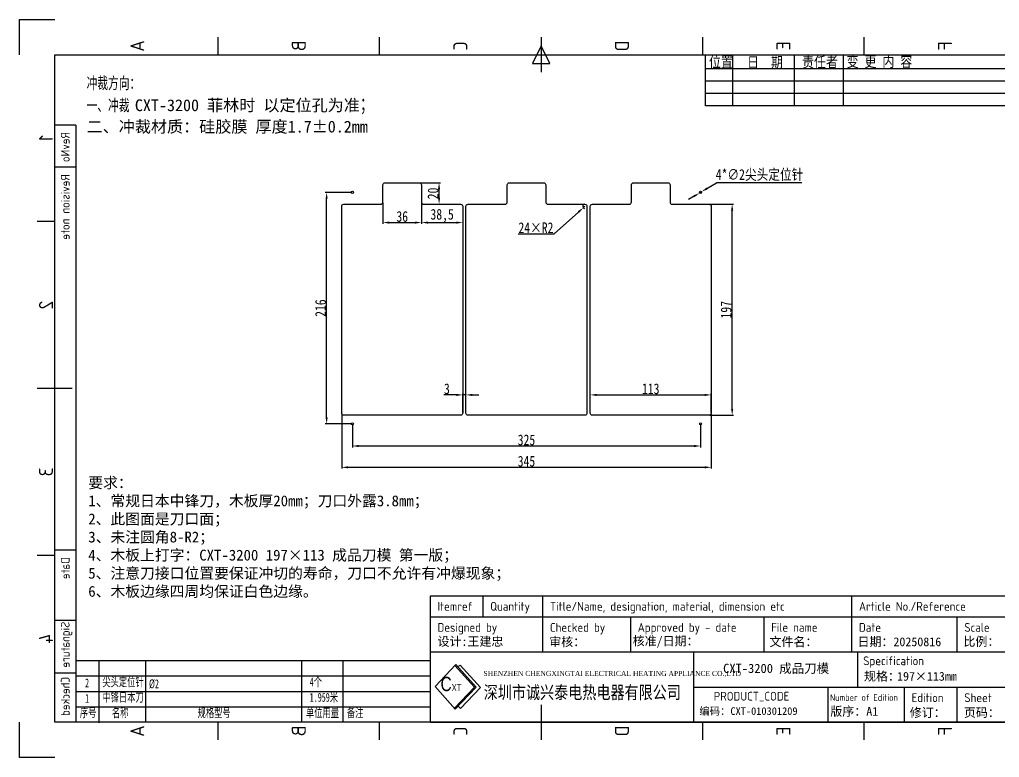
# Model space of a CAD drawing. Header units: millimetres. Extents: x 5689 to 14937, y -1241 to 772.
# Drawn here: x 13555 to 14469, y -1004 to -315 of the extents above; entities that cross this region are included whole.
import ezdxf
from ezdxf.enums import TextEntityAlignment as Align

# ---------------------------------------------------------------- set-up
doc = ezdxf.new("R2010")
doc.units = ezdxf.units.MM
doc.header["$LTSCALE"] = 3
for name, color, linetype in [('FRAME 025', 7, 'Continuous'), ('FRAME 050', 6, 'Continuous'), ('FRAME 070', 5, 'Continuous'), ('FRAME 200', 8, 'Continuous'), ('标注', 3, 'Continuous'), ('标注线', 7, 'Continuous')]:
    doc.layers.add(name, color=color, linetype=linetype)
doc.styles.add('ISO Proportional', font='isocp.shx')
doc.styles.get("Standard").update_dxf_attribs({"font": 'simsun.ttc', "width": 0.8})
doc.styles.add('机械', font='', dxfattribs={"width": 0.667, "height": 16})
doc.styles.add('标准', font='', dxfattribs={"width": 0.667})
doc.styles.add('标注', font='', dxfattribs={"height": 12})
doc.styles.get('机械').set_extended_font_data('SimSun')
doc.styles.get('标准').set_extended_font_data('宋体')
doc.styles.get('标注').set_extended_font_data('SimSun')
doc.dimstyles.new('ISO-25', dxfattribs={"dimtxt": 10, "dimasz": 6, "dimexe": 1.25, "dimexo": 0.625, "dimtad": 1, "dimtoh": 1, "dimdec": 4, "dimtxsty": 'Standard', "dimcen": 2.5, "dimclrd": 256, "dimclre": 256, "dimclrt": 256, "dimadec": 0, "dimazin": 0, "dimtfac": 1, "dimtmove": 0, "dimatfit": 3, "dimfxl": 1, "dimarcsym": 0})

# ---------------------------------------------------------------- blocks, each defined once
blk = doc.blocks.new('*D40')
at = {"layer": 'Defpoints', "color": 0}
for p in [(13865.33, -692.28), (14190.33, -692.28), (14190.33, -712.95)]:
    blk.add_point(p, dxfattribs=at)
at = {"layer": '标注', "lineweight": -2}
for p, q in [((13865.33, -692.9), (13865.33, -714.2)), ((14190.33, -692.9), (14190.33, -714.2)), ((13871.33, -712.95), (14184.33, -712.95))]:
    blk.add_line(p, q, dxfattribs=at)
at = {"layer": '标注'}
for points in [[(13871.33, -711.95), (13871.33, -713.95), (13865.33, -712.95)], [(14184.33, -713.95), (14184.33, -711.95), (14190.33, -712.95)]]:
    blk.add_solid(points, dxfattribs=at)
at = {"layer": '标注', "insert": (14027.83, -707.33), "char_height": 10, "attachment_point": 5}
blk.add_mtext('325', dxfattribs=at)
blk = doc.blocks.new('*D41')
at = {"layer": 'Defpoints', "color": 0}
for p in [(13855.33, -682.28), (14200.33, -682.28), (14200.33, -732.85)]:
    blk.add_point(p, dxfattribs=at)
at = {"layer": '标注', "lineweight": -2}
for p, q in [((13855.33, -682.9), (13855.33, -734.1)), ((14200.33, -682.9), (14200.33, -734.1)), ((13861.33, -732.85), (14194.33, -732.85))]:
    blk.add_line(p, q, dxfattribs=at)
at = {"layer": '标注'}
for points in [[(13861.33, -731.85), (13861.33, -733.85), (13855.33, -732.85)], [(14194.33, -733.85), (14194.33, -731.85), (14200.33, -732.85)]]:
    blk.add_solid(points, dxfattribs=at)
at = {"layer": '标注', "insert": (14027.83, -727.22), "char_height": 10, "attachment_point": 5}
blk.add_mtext('345', dxfattribs=at)
blk = doc.blocks.new('*D42')
at = {"layer": 'Defpoints', "color": 0}
for p in [(14200.33, -665.28), (14087.33, -682.28), (14200.33, -682.28)]:
    blk.add_point(p, dxfattribs=at)
at = {"layer": '标注', "lineweight": -2}
for p, q in [((14087.33, -681.65), (14087.33, -664.03)), ((14093.33, -665.28), (14194.33, -665.28)), ((14200.33, -681.65), (14200.33, -664.03))]:
    blk.add_line(p, q, dxfattribs=at)
at = {"layer": '标注'}
for points in [[(14093.33, -664.28), (14093.33, -666.28), (14087.33, -665.28)], [(14194.33, -666.28), (14194.33, -664.28), (14200.33, -665.28)]]:
    blk.add_solid(points, dxfattribs=at)
at = {"layer": '标注', "insert": (14143.83, -659.65), "char_height": 10, "attachment_point": 5}
blk.add_mtext('113', dxfattribs=at)
blk = doc.blocks.new('*D43')
at = {"layer": 'Defpoints', "color": 0}
for p in [(13968.33, -665.28), (13968.33, -682.28), (13971.33, -682.28)]:
    blk.add_point(p, dxfattribs=at)
at = {"layer": '标注', "lineweight": -2}
for p, q in [((13962.33, -665.28), (13950.74, -665.28)), ((13968.33, -681.65), (13968.33, -664.03)), ((13971.33, -665.28), (13968.33, -665.28)), ((13971.33, -681.65), (13971.33, -664.03)), ((13977.33, -665.28), (13983.33, -665.28))]:
    blk.add_line(p, q, dxfattribs=at)
at = {"layer": '标注'}
for points in [[(13962.33, -666.28), (13962.33, -664.28), (13968.33, -665.28)], [(13977.33, -664.28), (13977.33, -666.28), (13971.33, -665.28)]]:
    blk.add_solid(points, dxfattribs=at)
at = {"layer": '标注', "insert": (13953.54, -659.65), "char_height": 10, "attachment_point": 5}
blk.add_mtext('3', dxfattribs=at)
blk = doc.blocks.new('*D44')
at = {"layer": 'Defpoints', "color": 0}
for p in [(14198.33, -487.28), (14219.85, -487.28), (14198.33, -684.28)]:
    blk.add_point(p, dxfattribs=at)
at = {"layer": '标注', "lineweight": -2}
for p, q in [((14198.95, -487.28), (14221.1, -487.28)), ((14219.85, -678.28), (14219.85, -493.28)), ((14198.95, -684.28), (14221.1, -684.28))]:
    blk.add_line(p, q, dxfattribs=at)
at = {"layer": '标注'}
for points in [[(14220.85, -493.28), (14218.85, -493.28), (14219.85, -487.28)], [(14218.85, -678.28), (14220.85, -678.28), (14219.85, -684.28)]]:
    blk.add_solid(points, dxfattribs=at)
at = {"layer": '标注', "insert": (14214.22, -585.78), "char_height": 10, "attachment_point": 5, "rotation": 90}
blk.add_mtext('197', dxfattribs=at)
blk = doc.blocks.new('*D45')
at = {"layer": 'Defpoints', "color": 0}
for p in [(14080.84, -490.62), (14082.33, -489.28)]:
    blk.add_point(p, dxfattribs=at)
at = {"layer": '标注', "lineweight": -2}
for p, q in [((14082.33, -489.28), (14080.84, -490.62)), ((14076.37, -494.62), (14053.8, -514.86)), ((14020.14, -514.86), (14053.8, -514.86))]:
    blk.add_line(p, q, dxfattribs=at)
blk.add_arc((14082.33, -489.28), 2, 107.9786, 258.29876, dxfattribs=at)
at = {"layer": '标注'}
blk.add_solid([(14077.04, -495.36), (14075.71, -493.88), (14080.84, -490.62)], dxfattribs=at)
at = {"layer": '标注', "insert": (14036.66, -509.24), "char_height": 10, "attachment_point": 5}
blk.add_mtext('24×R2', dxfattribs=at)
blk = doc.blocks.new('*D46')
at = {"layer": 'Defpoints', "color": 0}
for p in [(13893.83, -485.28), (13929.83, -485.28), (13929.83, -504.47)]:
    blk.add_point(p, dxfattribs=at)
at = {"layer": '标注', "lineweight": -2}
for p, q in [((13893.83, -485.9), (13893.83, -505.72)), ((13929.83, -485.9), (13929.83, -505.72)), ((13899.83, -504.47), (13923.83, -504.47))]:
    blk.add_line(p, q, dxfattribs=at)
at = {"layer": '标注'}
for points in [[(13899.83, -503.47), (13899.83, -505.47), (13893.83, -504.47)], [(13923.83, -505.47), (13923.83, -503.47), (13929.83, -504.47)]]:
    blk.add_solid(points, dxfattribs=at)
at = {"layer": '标注', "insert": (13911.83, -498.84), "char_height": 10, "attachment_point": 5}
blk.add_mtext('36', dxfattribs=at)
blk = doc.blocks.new('*D47')
at = {"layer": 'Defpoints', "color": 0}
for p in [(13929.83, -485.28), (13968.33, -489.28), (13968.33, -504.47)]:
    blk.add_point(p, dxfattribs=at)
at = {"layer": '标注', "lineweight": -2}
for p, q in [((13929.83, -485.9), (13929.83, -505.72)), ((13968.33, -489.9), (13968.33, -505.72)), ((13935.83, -504.47), (13962.33, -504.47))]:
    blk.add_line(p, q, dxfattribs=at)
at = {"layer": '标注'}
for points in [[(13935.83, -503.47), (13935.83, -505.47), (13929.83, -504.47)], [(13962.33, -505.47), (13962.33, -503.47), (13968.33, -504.47)]]:
    blk.add_solid(points, dxfattribs=at)
at = {"layer": '标注', "insert": (13949.08, -498.01), "char_height": 10, "attachment_point": 5}
blk.add_mtext('38,5', dxfattribs=at)
blk = doc.blocks.new('*D48')
at = {"layer": 'Defpoints', "color": 0}
for p in [(13927.83, -467.28), (13946.24, -467.28), (13931.83, -487.28)]:
    blk.add_point(p, dxfattribs=at)
at = {"layer": '标注', "lineweight": -2}
for p, q in [((13928.45, -467.28), (13947.49, -467.28)), ((13946.24, -481.28), (13946.24, -473.28)), ((13932.45, -487.28), (13947.49, -487.28))]:
    blk.add_line(p, q, dxfattribs=at)
at = {"layer": '标注'}
for points in [[(13947.24, -473.28), (13945.24, -473.28), (13946.24, -467.28)], [(13945.24, -481.28), (13947.24, -481.28), (13946.24, -487.28)]]:
    blk.add_solid(points, dxfattribs=at)
at = {"layer": '标注', "insert": (13940.62, -477.28), "char_height": 10, "attachment_point": 5, "rotation": 90}
blk.add_mtext('20', dxfattribs=at)
blk = doc.blocks.new('*D49')
at = {"layer": 'Defpoints', "color": 0}
for p in [(14189.47, -476.8), (14191.19, -475.76)]:
    blk.add_point(p, dxfattribs=at)
at = {"layer": '标注', "lineweight": -2}
for p, q in [((14196.33, -472.67), (14205.2, -467.34)), ((14285.02, -467.34), (14205.2, -467.34)), ((14184.33, -479.89), (14179.19, -482.98)), ((14189.47, -476.8), (14191.19, -475.76))]:
    blk.add_line(p, q, dxfattribs=at)
at = {"layer": '标注'}
for points in [[(14195.81, -471.82), (14196.84, -473.53), (14191.19, -475.76)], [(14184.84, -480.74), (14183.81, -479.03), (14189.47, -476.8)]]:
    blk.add_solid(points, dxfattribs=at)
at = {"layer": '标注', "insert": (14245.43, -460.15), "char_height": 10, "attachment_point": 5}
blk.add_mtext('4*∅2尖头定位针', dxfattribs=at)
blk = doc.blocks.new('*D50')
at = {"layer": 'Defpoints', "color": 0}
for p in [(13841.28, -476.28), (13865.33, -476.28), (13865.33, -692.28)]:
    blk.add_point(p, dxfattribs=at)
at = {"layer": '标注', "lineweight": -2}
for p, q in [((13864.7, -476.28), (13840.03, -476.28)), ((13841.28, -686.28), (13841.28, -482.28)), ((13864.7, -692.28), (13840.03, -692.28))]:
    blk.add_line(p, q, dxfattribs=at)
at = {"layer": '标注'}
for points in [[(13842.28, -482.28), (13840.28, -482.28), (13841.28, -476.28)], [(13840.28, -686.28), (13842.28, -686.28), (13841.28, -692.28)]]:
    blk.add_solid(points, dxfattribs=at)
at = {"layer": '标注', "insert": (13835.65, -584.28), "char_height": 10, "attachment_point": 5, "rotation": 90}
blk.add_mtext('216', dxfattribs=at)

msp = doc.modelspace()

# ---------------------------------------------------------------- linework, layer by layer
at = {"lineweight": 9}
for p, q in [((13961.91445, -916.99637), (13942.47887, -937.27665)), ((13979.18997, -937.88465), (13961.05174, -917.89657)), ((13980.93335, -937.95494), (13961.91445, -916.99637)), ((13963.85505, -919.1349), (13965.89557, -917.44589)), ((13984.96476, -938.45987), (13965.89557, -917.44589)), ((13942.47887, -937.27665), (13961.39143, -958.44789)), ((13960.51576, -957.46765), (13979.18997, -937.88465)), ((13961.39143, -958.44789), (13980.93335, -937.95494)), ((13966.34359, -957.98725), (13984.96476, -938.45987)), ((13963.93561, -955.7799), (13966.34359, -957.98725))]:
    msp.add_line(p, q, dxfattribs=at)
for points in [[(13857.32971, -487.27996), (13891.82971, -487.27996, 0.414213562), (13893.82971, -485.27996), (13893.82971, -469.27996, -0.414213562), (13895.82971, -467.27996), (13927.82971, -467.27996, -0.414213562), (13929.82971, -469.27996), (13929.82971, -485.27996, 0.414213562), (13931.82971, -487.27996), (13966.32971, -487.27996, -0.414213562), (13968.32971, -489.27996), (13968.32971, -682.27996, -0.414213562), (13966.32971, -684.27996), (13857.32971, -684.27996, -0.414213562), (13855.32971, -682.27996), (13855.32971, -489.27996, -0.414213562)], [(13973.32971, -487.27996), (14007.82971, -487.27996, 0.414213562), (14009.82971, -485.27996), (14009.82971, -469.27996, -0.414213562), (14011.82971, -467.27996), (14043.82971, -467.27996, -0.414213562), (14045.82971, -469.27996), (14045.82971, -485.27996, 0.414213562), (14047.82971, -487.27996), (14082.32971, -487.27996, -0.414213562), (14084.32971, -489.27996), (14084.32971, -682.27996, -0.414213562), (14082.32971, -684.27996), (13973.32971, -684.27996, -0.414213562), (13971.32971, -682.27996), (13971.32971, -489.27996, -0.414213562)], [(14089.32971, -487.27996), (14123.82971, -487.27996, 0.414213562), (14125.82971, -485.27996), (14125.82971, -469.27996, -0.414213562), (14127.82971, -467.27996), (14159.82971, -467.27996, -0.414213562), (14161.82971, -469.27996), (14161.82971, -485.27996, 0.414213562), (14163.82971, -487.27996), (14198.32971, -487.27996, -0.414213562), (14200.32971, -489.27996), (14200.32971, -682.27996, -0.414213562), (14198.32971, -684.27996), (14089.32971, -684.27996, -0.414213562), (14087.32971, -682.27996), (14087.32971, -489.27996, -0.414213562)]]:
    msp.add_lwpolyline(points, format="xyb", close=True)
for centre in [(13865.32971, -476.27996), (14190.32971, -476.27996), (13865.32971, -692.27996), (14190.32971, -692.27996)]:
    msp.add_circle(centre, 1)
at = {"layer": 'FRAME 050'}
for p, q in [((13739.88875, -347.83284), (13739.88875, -331.44021)), ((13890.70096, -347.83284), (13890.70096, -331.44021)), ((14041.51317, -331.44021), (14041.51317, -364.22547)), ((14192.32539, -347.83284), (14192.32539, -331.44021)), ((14343.1376, -347.83284), (14343.1376, -331.44021)), ((14041.51317, -339.63652), (14033.31686, -356.02915)), ((14049.70949, -356.02915), (14041.51317, -339.63652)), ((14033.31686, -356.02915), (14049.70949, -356.02915)), ((13587.43727, -503.56284), (13571.04464, -503.56284)), ((13603.8299, -659.29284), (13571.04464, -659.29284)), ((13587.43727, -815.02285), (13571.04464, -815.02285)), ((14041.51317, -954.36022), (14041.51317, -987.14548)), ((13739.88875, -987.14548), (13739.88875, -970.75285)), ((13890.70096, -987.14548), (13890.70096, -970.75285)), ((14192.32539, -987.14548), (14192.32539, -970.75285)), ((14343.1376, -987.14548), (14343.1376, -970.75285))]:
    msp.add_line(p, q, dxfattribs=at)
at = {"layer": 'FRAME 070'}
for p, q in [((13587.43727, -970.75285), (13587.43727, -347.83284)), ((13587.43727, -347.83284), (14495.58908, -347.83284)), ((14194.87628, -395.51138), (14194.87628, -347.83284)), ((14220.51801, -395.51138), (14220.51801, -347.83284)), ((14278.14052, -395.51138), (14278.14052, -347.83284)), ((14323.7909, -395.51138), (14323.7909, -347.83284)), ((14495.58908, -361.07273), (14194.87628, -361.07273)), ((14495.58908, -372.55228), (14194.87628, -372.55228)), ((14495.58908, -384.03183), (14194.87628, -384.03183)), ((14495.58908, -395.51138), (14194.87628, -395.51138)), ((13607.10843, -413.40337), (13587.43727, -413.40337)), ((13607.10843, -413.40337), (13607.10843, -970.75285)), ((13607.10843, -452.74568), (13587.43727, -452.74568)), ((13607.10843, -810.10506), (13587.43727, -810.10506)), ((13938.23959, -970.75285), (13938.23959, -852.7259)), ((13938.23959, -852.7259), (14495.58908, -852.7259)), ((13987.41749, -872.39706), (13987.41749, -852.7259)), ((14043.15244, -872.39706), (14043.15244, -852.7259)), ((14331.66276, -872.39706), (14331.66276, -852.7259)), ((13607.10843, -875.67559), (13587.43727, -875.67559)), ((13938.23959, -872.39706), (14495.58908, -872.39706)), ((14043.15244, -905.18232), (14043.15244, -872.39706)), ((14125.1156, -905.18232), (14125.1156, -872.39706)), ((14249.6996, -905.18232), (14249.6996, -872.39706)), ((14331.66276, -905.18232), (14331.66276, -872.39706)), ((14430.01855, -905.18232), (14430.01855, -872.39706)), ((13938.23959, -905.18232), (14495.58908, -905.18232)), ((14184.12907, -970.75285), (14184.12907, -905.18232)), ((14337.23447, -937.96759), (14337.23447, -905.18232)), ((13607.10843, -913.16504), (13938.23836, -913.16504)), ((13628.99192, -971.20318), (13628.99192, -913.16504)), ((13672.49534, -970.75285), (13672.49534, -913.16504)), ((13818.26375, -970.75285), (13818.26375, -913.16504)), ((13856.71105, -970.75285), (13856.71105, -913.16504)), ((13607.10843, -924.85348), (13587.43727, -924.85348)), ((13607.10843, -927.56199), (13938.23836, -927.56199)), ((13607.10843, -941.95894), (13938.23836, -941.95894)), ((14184.12907, -937.96759), (14495.58908, -937.96759)), ((14309.35869, -970.75285), (14309.35869, -937.96759)), ((14380.84065, -970.75285), (14380.84065, -937.96759)), ((14430.01855, -970.75285), (14430.01855, -937.96759)), ((13607.10843, -956.3559), (13938.23836, -956.3559)), ((14495.58908, -970.75285), (13587.43727, -970.75285)), ((13938.23959, -970.75285), (14495.58908, -970.75285))]:
    msp.add_line(p, q, dxfattribs=at)
at = {"layer": 'FRAME 200'}
for p, q in [((13554.65201, -347.83284), (13554.65201, -315.04757)), ((13554.65201, -315.04757), (13587.43727, -315.04757)), ((13554.65201, -1003.53811), (13554.65201, -970.75285)), ((13587.43727, -1003.53811), (13554.65201, -1003.53811))]:
    msp.add_line(p, q, dxfattribs=at)

# ---------------------------------------------------------------- texts
at = {"insert": (13617.19004, -368.73296), "char_height": 11.0098484, "attachment_point": 1, "style": '标准'}
msp.add_mtext_dynamic_manual_height_columns('冲裁方向：\\P一、冲裁 {\\W1;CXT-3200 菲林时 以定位孔为准\\f宋体|b1|i0|c134|p2;\\H1.215873x;\\W0.7;；\\fSimSun|b0|i0|c134|p2;\\H0.822454x;\\W1;^J二、冲裁材质：硅胶膜 厚度1.7±0.2mm }', width=466.5424737, gutter_width=13.76231, heights=[268.49606], dxfattribs=at)
at = {"color": 3, "insert": (13618.75729, -742.14895), "char_height": 10.1314165, "width": 776.4066285, "attachment_point": 1, "style": '标注'}
msp.add_mtext('要求：\\P1、常规日本中锋刀，木板厚20mm；刀口外露3.8mm；\\P2、此图面是刀口面；\\P3、未注圆角8-{\\C2;R2}；\\P4、木板上打字：CXT-3200 197×113 成品刀模 第一版；\\P5、注意刀接口位置要保证冲切的寿命，刀口不允许有冲爆现象；\\P6、木板边缘四周均保证白色边缘。', dxfattribs=at)
at = {"insert": (14138.48287, -916.1951), "char_height": 13.8489424, "width": 244.8648624, "attachment_point": 1, "style": '标注'}
msp.add_mtext('\\pxqc;{\\H0.617284x;\\C3;CXT-3200 成品刀模\\P\\H1.619999x; }', dxfattribs=at)
at = {"insert": (13947.64691, -928.31543), "char_height": 15.621424, "width": 29.705087, "attachment_point": 1}
msp.add_mtext('{\\fFZShuTi|b0|i0|c134|p2;\\H0.8571x;C\\H0.5x;XT}', dxfattribs=at)
at = {"layer": 'FRAME 025', "style": 'ISO Proportional', "text_generation_flag": 2}
for s, height, p in [('RevNo', 8.196316, (13597.27285, -419.96042)), ('Revision note', 8.1963159, (13597.27285, -459.30274)), ('Date', 8.196316, (13597.27285, -816.66211)), ('Signature', 8.196316, (13597.27285, -876.85913)), ('Checked', 8.196316, (13597.27285, -928.40411))]:
    msp.add_text(s, height=height, rotation=90, dxfattribs=at).set_placement(p, align=Align.MIDDLE_LEFT)
at = {"layer": 'FRAME 025', "style": 'ISO Proportional'}
for s, height, p in [('Itemref', 8.196316, (13944.79664, -862.56148)), ('Quantity', 8.196316, (13993.97454, -862.56148)), ('Title/Name, designation, material, dimension etc', 8.1963159, (14049.70949, -862.56148)), ('Article No./Reference', 8.1963159, (14338.21981, -862.56148)), ('Designed by', 8.1963159, (13944.79664, -882.23264)), ('Checked by', 8.196316, (14049.70949, -882.23264)), ('Approved by - date', 8.1963159, (14131.67265, -882.23264)), ('File name', 8.196316, (14256.25665, -882.23264)), ('Date', 8.196316, (14338.21981, -882.23264)), ('Scale', 8.196316, (14436.5756, -882.23264)), ('Specification', 8.1963159, (14342.18609, -913.39456)), ('Number of Edition', 6.2647828, (14311.16507, -947.66433)), ('Edition', 8.196316, (14387.39771, -947.80317)), ('Sheet', 8.196316, (14436.5756, -947.80317))]:
    msp.add_text(s, height=height, dxfattribs=at).set_placement(p, align=Align.MIDDLE_LEFT)
at = {"layer": 'FRAME 025', "attachment_point": 1, "style": 'ISO Proportional'}
for s, insert, char_height, width in [('{\\fSimSun|b0|i0|c134|p2;设计:王建忠}', (13944.79664, -891.24859), 8.1963159, 67.2097908), ('{\\fￋￎￌﾣﾤ|b0|i0|c134|p2;审核：}', (14049.04518, -891.57619), 8.1963159, 67.2097908), ('{\\fSimSun|b0|i0|c134|p2;核准/日期：}', (14126.99038, -890.87269), 8.1963159, 128.7794614), ('{\\fￋￎￌﾣﾤ|b0|i0|c134|p2;文件名：}', (14254.69335, -891.57619), 8.1963159, 67.2097908), ('{\\fSimSun|b0|i0|c134|p2;日期：20250816}', (14336.86788, -891.57619), 8.1963159, 150.1663008), ('{\\fￋￎￌﾣﾤ|b0|i0|c134|p2;比例：}', (14435.74983, -891.34572), 8.1963159, 67.2097908), ('{\\fￋￎￌﾣﾤ|b0|i0|c134|p2;规格：}', (14342.90444, -923.78094), 8.1963159, 67.2097908), ('{\\fSimSun|b0|i0|c134|p2;\\C3;197×113mm }', (14373.80413, -923.78094), 8.1963159, 145.7979966), ('{\\fSimSun|b0|i0|c134|p2;编码：CXT-010301209}', (14189.17053, -956.78206), 7.0907781, 191.4135827), ('{\\fSimSun|b0|i0|c134|p2;版序：A1}', (14311.5186, -956.51359), 8.1963159, 84.057395), ('{\\fￋￎￌﾣﾤ|b0|i0|c134|p2;修订：}', (14385.60423, -957.69843), 8.1963159, 67.2097908), ('{\\fￋￎￌﾣﾤ|b0|i0|c134|p2;页码：}', (14436.18362, -957.68916), 8.1963159, 67.2097908)]:
    msp.add_mtext(s, dxfattribs=dict(at, insert=insert, char_height=char_height, width=width))
at = {"layer": 'FRAME 025', "color": 5, "insert": (13987.66003, -922.80539), "char_height": 6.07360966, "width": 242.5126539, "attachment_point": 1}
msp.add_mtext('{\\fTimes New Roman|b0|i0|c0|p18;\\H0.7937x;SHENZHEN CHENGXINGTAI ELECTRICAL HEATING APPLIANCE CO.,LTD}', dxfattribs=at)
at = {"layer": 'FRAME 025', "color": 1, "insert": (13987.90829, -936.8071), "char_height": 12.6533535, "width": 241.0162563, "attachment_point": 1}
msp.add_mtext('{\\fSimSun|b0|i0|c134|p2;\\H0.9524x;深圳市诚兴泰电热电器有限公司}', dxfattribs=at)
at = {"layer": 'FRAME 025', "style": 'ISO Proportional', "flags": 8}
msp.add_attdef('PRODUCT_CODE', text='X', height=8.19632, dxfattribs=at).set_placement((14237.9225, -946.84336), align=Align.MIDDLE)
at = {"layer": 'FRAME 050', "style": 'ISO Proportional', "text_generation_flag": 2}
for s, p in [('A', (13664.48264, -339.63652)), ('B', (13815.29485, -339.63652)), ('C', (13966.10707, -339.63652)), ('D', (14116.91928, -339.63652)), ('E', (14267.73149, -339.63652)), ('F', (14418.54371, -339.63652)), ('1', (13579.24095, -425.69784)), ('2', (13579.24095, -581.42784)), ('3', (13579.24095, -737.15785)), ('4', (13579.24095, -892.88785)), ('A', (13664.48264, -978.94917)), ('B', (13815.29485, -978.94917)), ('C', (13966.10707, -978.94917)), ('D', (14116.91928, -978.94917)), ('E', (14267.73149, -978.94917)), ('F', (14418.54371, -978.94917))]:
    msp.add_text(s, height=13.11411, rotation=90, dxfattribs=at).set_placement(p, align=Align.MIDDLE)
at = {"layer": '标注', "char_height": 7.081617, "attachment_point": 1}
for s, insert, width in [('{\\H1.442x;变 更 内 容}', (14326.72182, -349.04197), 129.7782067), ('{\\H1.442x;位置}', (14198.21554, -349.38105), 138.9856746), ('{\\H1.442x;日  期}', (14233.7958, -349.70963), 61.395663), ('{\\H1.442x;责任者}', (14285.13896, -349.42934), 140.4878358)]:
    msp.add_mtext(s, dxfattribs=dict(at, insert=insert, width=width))
at = {"layer": '标注线', "attachment_point": 1, "style": '机械'}
for s, insert, char_height, width in [('2', (13615.81477, -929.91508), 8.24938, 31.0787341), ('尖头定位针', (13631.93732, -928.98111), 8.249383, 69.1651811), ('%%C2', (13675.44074, -930.73863), 8.249383, 69.1651811), ('4个', (13825.49803, -928.98111), 8.249383, 31.0787341), ('1', (13615.81477, -944.31203), 8.24938, 31.0787341), ('中锋日本刀', (13631.93732, -943.37806), 8.249383, 69.1651811), ('1.959米', (13825.49803, -943.37806), 8.249383, 31.0787341), ('序号', (13610.93333, -957.77502), 8.249383, 31.0787341), ('名称', (13640.81972, -957.77502), 8.249383, 31.0787341), ('规格型号', (13720.8712, -957.77502), 8.249383, 31.0787341), ('单位用量', (13821.98854, -957.77502), 8.249383, 31.0787341), ('备注', (13860.19647, -957.77502), 8.249383, 31.0787341)]:
    msp.add_mtext(s, dxfattribs=dict(at, insert=insert, char_height=char_height, width=width))

# ---------------------------------------------------------------- dimensions: what is measured, and where the dimension line sits
at = {"layer": '标注'}
dim = msp.add_diameter_dim_2p(p1=(14189.47254, -476.795), p2=(14191.18688, -475.76493), text='4*<>尖头定位针', dimstyle='ISO-25', override={"dimtxsty": 'Standard'}, dxfattribs=at)
dim.commit()
dim.dimension.update_dxf_attribs({"geometry": '*D49', "text_midpoint": (14245.42669, -467.34265), "dimtype": 163})
for base, p1, p2, picture, middle in [((13946.24112, -467.27996), (13931.82971, -487.27996), (13927.82971, -467.27996), '*D48', (13940.61612, -477.27996)), ((13841.27998, -476.27996), (13865.32971, -692.27996), (13865.32971, -476.27996), '*D50', (13835.65498, -584.27996)), ((14219.84908, -487.27996), (14198.32971, -684.27996), (14198.32971, -487.27996), '*D44', (14214.22408, -585.77996))]:
    dim = msp.add_linear_dim(base=base, p1=p1, p2=p2, angle=90, dimstyle='ISO-25', dxfattribs=at)
    dim.commit()
    dim.dimension.update_dxf_attribs({"geometry": picture, "text_midpoint": middle})
for base, p1, p2, picture, middle in [((13929.82971, -504.46908), (13893.82971, -485.27996), (13929.82971, -485.27996), '*D46', (13911.82971, -498.84408)), ((13968.32971, -504.46908), (13929.82971, -485.27996), (13968.32971, -489.27996), '*D47', (13949.07971, -498.00609)), ((13968.32971, -665.27558), (13971.32971, -682.27996), (13968.32971, -682.27996), '*D43', (13953.53711, -659.65058)), ((14200.32971, -665.27558), (14087.32971, -682.27996), (14200.32971, -682.27996), '*D42', (14143.82971, -659.65058)), ((14200.32971, -732.84636), (13855.32971, -682.27996), (14200.32971, -682.27996), '*D41', (14027.82971, -727.22136)), ((14190.32971, -712.95165), (13865.32971, -692.27996), (14190.32971, -692.27996), '*D40', (14027.82971, -707.32665))]:
    dim = msp.add_linear_dim(base=base, p1=p1, p2=p2, dimstyle='ISO-25', dxfattribs=at)
    dim.commit()
    dim.dimension.update_dxf_attribs({"geometry": picture, "text_midpoint": middle})
dim = msp.add_radius_dim(center=(14082.32971, -489.27996), mpoint=(14080.8406, -490.61508), text='24×<>', dimstyle='ISO-25', override={"dimtxsty": 'Standard'}, dxfattribs=at)
dim.commit()
dim.dimension.update_dxf_attribs({"geometry": '*D45', "text_midpoint": (14036.65793, -514.86199), "dimtype": 164})

doc.saveas('drawing.dxf')
